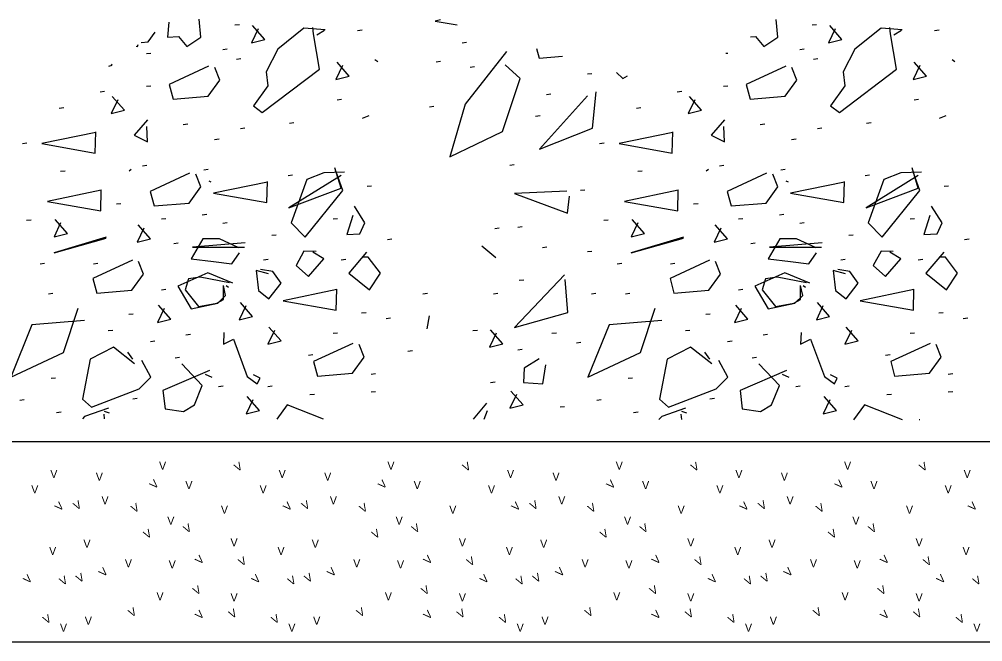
# Model space of a CAD drawing. Extents: x 997.6 to 1036.5, y 998.9 to 1022.5.
# Drawn here: x 1030.929 to 1033.336, y 1009.345 to 1010.9 of the extents above; entities that cross this region are included whole.
import ezdxf

# ---------------------------------------------------------------- set-up
doc = ezdxf.new("R2010")
doc.units = 0
doc.layers.add('Level 1', color=7, linetype='Continuous')

msp = doc.modelspace()

# ---------------------------------------------------------------- linework, layer by layer
at = {"layer": 'Level 1'}
for p, q in [((1023.8192, 1009.845), (1033.569, 1009.845)), ((1023.8192, 1009.345), (1033.569, 1009.345))]:
    msp.add_line(p, q, dxfattribs=at)
for points in [[(1031.3027, 1010.8934), (1031.2991, 1010.856)], [(1031.3823, 1010.856), (1031.3782, 1010.9003)], [(1031.4791, 1010.8867), (1031.468, 1010.8853)], [(1031.9814, 1010.8987), (1031.9682, 1010.896)], [(1031.9682, 1010.896), (1032.0236, 1010.8862)], [(1032.8243, 1010.856), (1032.8202, 1010.9)], [(1032.9211, 1010.8867), (1032.91, 1010.8853)], [(1031.251, 1010.8441), (1031.2687, 1010.8684)], [(1031.5259, 1010.8763), (1031.5093, 1010.8417), (1031.5426, 1010.85), (1031.512, 1010.8847)], [(1031.693, 1010.874), (1031.6403, 1010.8782), (1031.5751, 1010.8255), (1031.5459, 1010.7686), (1031.5501, 1010.7339), (1031.514, 1010.684), (1031.5363, 1010.6673), (1031.6791, 1010.7756), (1031.6638, 1010.8643), (1031.6624, 1010.8796)], [(1031.6722, 1010.8615), (1031.6916, 1010.8727)], [(1031.7854, 1010.8731), (1031.7743, 1010.8717)], [(1032.9679, 1010.8763), (1032.9513, 1010.8417), (1032.9846, 1010.85), (1032.954, 1010.8847)], [(1033.135, 1010.874), (1033.0823, 1010.8782), (1033.0171, 1010.8255), (1032.9879, 1010.7686), (1032.9921, 1010.7339), (1032.956, 1010.684), (1032.9783, 1010.6673), (1033.1211, 1010.7756), (1033.1058, 1010.8643), (1033.1044, 1010.8796)], [(1033.1142, 1010.8615), (1033.1336, 1010.8727)], [(1033.2274, 1010.8731), (1033.2163, 1010.8717)], [(1031.2336, 1010.8427), (1031.251, 1010.8441)], [(1031.2991, 1010.856), (1031.3268, 1010.8574)], [(1031.3268, 1010.8574), (1031.3476, 1010.8324)], [(1031.3476, 1010.8324), (1031.3823, 1010.856)], [(1032.0464, 1010.8424), (1032.0353, 1010.841)], [(1032.7565, 1010.8568), (1032.7688, 1010.8574)], [(1032.7688, 1010.8574), (1032.7896, 1010.8324)], [(1032.7896, 1010.8324), (1032.8243, 1010.856)], [(1031.2208, 1010.8333), (1031.2242, 1010.8324)], [(1031.2242, 1010.8324), (1031.2261, 1010.8372)], [(1031.2579, 1010.8152), (1031.2468, 1010.8138)], [(1031.4485, 1010.8254), (1031.4373, 1010.824)], [(1032.1461, 1010.8199), (1032.0434, 1010.6882), (1032.0046, 1010.5564), (1032.1363, 1010.6202), (1032.1808, 1010.752), (1032.1433, 1010.7867)], [(1032.2213, 1010.8273), (1032.2279, 1010.8031)], [(1032.6999, 1010.8152), (1032.6943, 1010.8144)], [(1032.8905, 1010.8254), (1032.8793, 1010.824)], [(1031.4825, 1010.8016), (1031.4714, 1010.8002)], [(1031.7369, 1010.7845), (1031.7203, 1010.7498), (1031.7536, 1010.7581), (1031.7231, 1010.7928)], [(1031.8248, 1010.7936), (1031.8178, 1010.7991)], [(1031.9818, 1010.7948), (1031.9707, 1010.7934)], [(1032.2279, 1010.8031), (1032.2868, 1010.8078)], [(1032.9245, 1010.8016), (1032.9134, 1010.8002)], [(1033.1789, 1010.7845), (1033.1623, 1010.7498), (1033.1956, 1010.7581), (1033.1651, 1010.7928)], [(1033.2668, 1010.7936), (1033.2598, 1010.7991)], [(1031.1526, 1010.7831), (1031.1614, 1010.7853)], [(1031.1614, 1010.7853), (1031.1591, 1010.7878)], [(1031.4022, 1010.7828), (1031.3037, 1010.7371), (1031.3134, 1010.701), (1031.4008, 1010.7079), (1031.4299, 1010.7482), (1031.4174, 1010.78)], [(1032.0668, 1010.7812), (1032.0558, 1010.7798)], [(1032.4217, 1010.7676), (1032.4373, 1010.752)], [(1032.8442, 1010.7828), (1032.7457, 1010.7371), (1032.7554, 1010.701), (1032.8428, 1010.7079), (1032.8719, 1010.7482), (1032.8594, 1010.78)], [(1032.3596, 1010.7642), (1032.3485, 1010.7628)], [(1032.4373, 1010.752), (1032.449, 1010.7594)], [(1031.1422, 1010.7199), (1031.1311, 1010.7185)], [(1031.2579, 1010.7335), (1031.2468, 1010.7322)], [(1032.3486, 1010.709), (1032.2293, 1010.5758), (1032.3611, 1010.6285), (1032.3708, 1010.7187)], [(1032.5842, 1010.7199), (1032.5731, 1010.7185)], [(1032.6999, 1010.7335), (1032.6888, 1010.7322)], [(1031.1753, 1010.6994), (1031.1588, 1010.6648), (1031.192, 1010.673), (1031.1615, 1010.7077)], [(1031.7343, 1010.6995), (1031.7233, 1010.6981)], [(1032.2575, 1010.7131), (1032.2463, 1010.7118)], [(1032.6173, 1010.6994), (1032.6008, 1010.6648), (1032.634, 1010.673), (1032.6035, 1010.7077)], [(1033.1763, 1010.6995), (1033.1653, 1010.6981)], [(1031.0401, 1010.6791), (1031.029, 1010.6777)], [(1031.9648, 1010.6825), (1031.9537, 1010.6811)], [(1032.4821, 1010.6791), (1032.471, 1010.6777)], [(1031.2492, 1010.6493), (1031.2158, 1010.6105), (1031.2492, 1010.5938), (1031.2478, 1010.6327)], [(1031.8025, 1010.6591), (1031.7859, 1010.6521)], [(1032.2303, 1010.6587), (1032.2192, 1010.6573)], [(1032.6912, 1010.6493), (1032.6578, 1010.6105), (1032.6912, 1010.5938), (1032.6898, 1010.6327)], [(1033.2445, 1010.6591), (1033.2279, 1010.6521)], [(1031.3498, 1010.6383), (1031.3387, 1010.6368)], [(1031.4928, 1010.628), (1031.4816, 1010.6267)], [(1031.6153, 1010.6416), (1031.6042, 1010.6403)], [(1032.7918, 1010.6383), (1032.7807, 1010.6368)], [(1032.9348, 1010.628), (1032.9236, 1010.6267)], [(1033.0573, 1010.6416), (1033.0462, 1010.6403)], [(1031.1202, 1010.6174), (1030.9856, 1010.5897), (1031.1188, 1010.5661), (1031.1202, 1010.6188)], [(1031.4281, 1010.6008), (1031.4169, 1010.5994)], [(1032.5622, 1010.6174), (1032.4276, 1010.5897), (1032.5608, 1010.5661), (1032.5622, 1010.6188)], [(1032.8701, 1010.6008), (1032.8589, 1010.5994)], [(1030.9482, 1010.5906), (1030.9371, 1010.5892)], [(1032.3902, 1010.5906), (1032.3791, 1010.5892)], [(1031.2089, 1010.5251), (1031.2033, 1010.5209)], [(1031.2477, 1010.5348), (1031.2366, 1010.5333)], [(1031.4008, 1010.5246), (1031.3898, 1010.5232)], [(1031.7332, 1010.5098), (1031.6028, 1010.4293), (1031.7332, 1010.4779), (1031.7179, 1010.5293)], [(1032.1656, 1010.5362), (1032.1545, 1010.5348)], [(1032.6509, 1010.5251), (1032.6453, 1010.5209)], [(1032.6897, 1010.5348), (1032.6786, 1010.5333)], [(1032.8428, 1010.5246), (1032.8318, 1010.5232)], [(1033.1752, 1010.5098), (1033.0448, 1010.4293), (1033.1752, 1010.4779), (1033.1599, 1010.5293)], [(1031.0435, 1010.5212), (1031.0324, 1010.5198)], [(1031.3545, 1010.516), (1031.2561, 1010.4702), (1031.2658, 1010.4342), (1031.3532, 1010.4411), (1031.3823, 1010.4813), (1031.3698, 1010.5132)], [(1031.6118, 1010.5109), (1031.6008, 1010.5095)], [(1031.7415, 1010.5182), (1031.6902, 1010.5168), (1031.6472, 1010.5001), (1031.6083, 1010.3919), (1031.643, 1010.3558), (1031.7373, 1010.4723), (1031.7207, 1010.5195)], [(1032.4855, 1010.5212), (1032.4744, 1010.5198)], [(1032.7965, 1010.516), (1032.6981, 1010.4702), (1032.7078, 1010.4342), (1032.7952, 1010.4411), (1032.8243, 1010.4813), (1032.8118, 1010.5132)], [(1033.0538, 1010.5109), (1033.0428, 1010.5095)], [(1033.1835, 1010.5182), (1033.1322, 1010.5168), (1033.0892, 1010.5001), (1033.0503, 1010.3919), (1033.085, 1010.3558), (1033.1793, 1010.4723), (1033.1627, 1010.5195)], [(1031.4087, 1010.4932), (1031.4031, 1010.4959)], [(1031.549, 1010.4935), (1031.4144, 1010.4658), (1031.5476, 1010.4423), (1031.549, 1010.4949)], [(1031.8093, 1010.4837), (1031.7981, 1010.4823)], [(1032.8507, 1010.4932), (1032.8451, 1010.4959)], [(1032.991, 1010.4935), (1032.8564, 1010.4658), (1032.9896, 1010.4423), (1032.991, 1010.4949)], [(1033.2513, 1010.4837), (1033.2401, 1010.4823)], [(1031.1338, 1010.4731), (1030.9993, 1010.4453), (1031.1324, 1010.4218), (1031.1338, 1010.4745)], [(1032.2973, 1010.471), (1032.1668, 1010.4654), (1032.2987, 1010.4155), (1032.3042, 1010.4585)], [(1032.3426, 1010.4735), (1032.3314, 1010.4721)], [(1032.5758, 1010.4731), (1032.4413, 1010.4453), (1032.5744, 1010.4218), (1032.5758, 1010.4745)], [(1031.183, 1010.4394), (1031.1719, 1010.4381)], [(1031.7623, 1010.4099), (1031.7471, 1010.3628), (1031.7803, 1010.3642), (1031.7928, 1010.3919), (1031.7665, 1010.4335)], [(1032.625, 1010.4394), (1032.6139, 1010.4381)], [(1033.2043, 1010.4099), (1033.1891, 1010.3628), (1033.2223, 1010.3642), (1033.2348, 1010.3919), (1033.2085, 1010.4335)], [(1031.3974, 1010.4123), (1031.3863, 1010.4108)], [(1032.8394, 1010.4123), (1032.8283, 1010.4108)], [(1030.9584, 1010.3986), (1030.9473, 1010.3973)], [(1031.0324, 1010.3917), (1031.0158, 1010.357), (1031.0491, 1010.3653), (1031.0186, 1010.4)], [(1031.24, 1010.3781), (1031.2234, 1010.3434), (1031.2567, 1010.3518), (1031.2262, 1010.3864)], [(1031.2953, 1010.402), (1031.2843, 1010.4007)], [(1031.4485, 1010.3918), (1031.4373, 1010.3904)], [(1031.7242, 1010.402), (1031.7131, 1010.4007)], [(1032.186, 1010.3816), (1032.1749, 1010.3803)], [(1032.4004, 1010.3986), (1032.3893, 1010.3973)], [(1032.4744, 1010.3917), (1032.4578, 1010.357), (1032.4911, 1010.3653), (1032.4606, 1010.4)], [(1032.682, 1010.3781), (1032.6654, 1010.3434), (1032.6987, 1010.3518), (1032.6682, 1010.3864)], [(1032.7373, 1010.402), (1032.7263, 1010.4007)], [(1032.8905, 1010.3918), (1032.8793, 1010.3904)], [(1033.1662, 1010.402), (1033.1551, 1010.4007)], [(1031.571, 1010.3612), (1031.5599, 1010.3598)], [(1032.1282, 1010.3782), (1032.117, 1010.3768)], [(1033.013, 1010.3612), (1033.0019, 1010.3598)], [(1031.1465, 1010.3558), (1031.0162, 1010.317), (1031.1465, 1010.3531)], [(1031.326, 1010.3408), (1031.3148, 1010.3393)], [(1031.478, 1010.3295), (1031.4294, 1010.3517), (1031.3878, 1010.3517), (1031.3587, 1010.3018), (1031.4142, 1010.2948), (1031.4599, 1010.2893), (1031.4793, 1010.317)], [(1031.4933, 1010.342), (1031.3615, 1010.3309), (1031.4918, 1010.3309)], [(1031.8603, 1010.351), (1031.8492, 1010.3496)], [(1032.1197, 1010.3045), (1032.085, 1010.3337)], [(1032.5885, 1010.3558), (1032.4582, 1010.317), (1032.5885, 1010.3531)], [(1032.768, 1010.3408), (1032.7568, 1010.3393)], [(1032.92, 1010.3295), (1032.8714, 1010.3517), (1032.8298, 1010.3517), (1032.8007, 1010.3018), (1032.8562, 1010.2948), (1032.9019, 1010.2893), (1032.9213, 1010.317)], [(1032.9353, 1010.342), (1032.8035, 1010.3309), (1032.9338, 1010.3309)], [(1033.3023, 1010.351), (1033.2912, 1010.3496)], [(1031.6708, 1010.3198), (1031.6403, 1010.3212), (1031.6208, 1010.2851), (1031.6513, 1010.2574), (1031.6902, 1010.3018), (1031.6624, 1010.3184)], [(1031.797, 1010.3184), (1031.7526, 1010.2657), (1031.8039, 1010.2241), (1031.8317, 1010.2657), (1031.8012, 1010.3059), (1031.7859, 1010.3059)], [(1032.2473, 1010.3306), (1032.2362, 1010.3292)], [(1032.3596, 1010.3203), (1032.3485, 1010.3189)], [(1033.1128, 1010.3198), (1033.0823, 1010.3212), (1033.0628, 1010.2851), (1033.0933, 1010.2574), (1033.1322, 1010.3018), (1033.1044, 1010.3184)], [(1033.239, 1010.3184), (1033.1946, 1010.2657), (1033.2459, 1010.2241), (1033.2737, 1010.2657), (1033.2432, 1010.3059), (1033.2279, 1010.3059)], [(1030.9924, 1010.2898), (1030.9813, 1010.2883)], [(1031.2116, 1010.2982), (1031.1131, 1010.2524), (1031.1228, 1010.2163), (1031.2102, 1010.2233), (1031.2393, 1010.2635), (1031.2268, 1010.2954)], [(1031.1252, 1010.2898), (1031.1141, 1010.2883)], [(1031.5506, 1010.2999), (1031.5395, 1010.2985)], [(1031.7446, 1010.2999), (1031.7335, 1010.2985)], [(1032.4344, 1010.2898), (1032.4233, 1010.2883)], [(1032.6536, 1010.2982), (1032.5551, 1010.2524), (1032.5648, 1010.2163), (1032.6522, 1010.2233), (1032.6813, 1010.2635), (1032.6688, 1010.2954)], [(1032.5672, 1010.2898), (1032.5561, 1010.2883)], [(1032.9926, 1010.2999), (1032.9815, 1010.2985)], [(1033.1866, 1010.2999), (1033.1755, 1010.2985)], [(1031.4628, 1010.2408), (1031.4003, 1010.2671), (1031.3254, 1010.2338), (1031.3587, 1010.1769), (1031.4253, 1010.1908), (1031.4447, 1010.2103), (1031.4392, 1010.2352)], [(1031.5515, 1010.2643), (1031.521, 1010.2727), (1031.5265, 1010.2227), (1031.5529, 1010.2019), (1031.5834, 1010.2408), (1031.5626, 1010.2698), (1031.5321, 1010.2754)], [(1032.2917, 1010.2616), (1032.1668, 1010.1298), (1032.3, 1010.1673), (1032.2931, 1010.2504)], [(1032.9048, 1010.2408), (1032.8423, 1010.2671), (1032.7674, 1010.2338), (1032.8007, 1010.1769), (1032.8673, 1010.1908), (1032.8867, 1010.2103), (1032.8812, 1010.2352)], [(1032.9935, 1010.2643), (1032.963, 1010.2727), (1032.9685, 1010.2227), (1032.9949, 1010.2019), (1033.0254, 1010.2408), (1033.0046, 1010.2698), (1032.9741, 1010.2754)], [(1031.4544, 1010.2421), (1031.3809, 1010.256), (1031.3518, 1010.2518), (1031.3434, 1010.2241), (1031.3768, 1010.1825), (1031.4225, 1010.1908), (1031.4392, 1010.2005), (1031.4392, 1010.2352)], [(1032.1894, 1010.2488), (1032.1783, 1010.2475)], [(1032.8964, 1010.2421), (1032.8229, 1010.256), (1032.7938, 1010.2518), (1032.7854, 1010.2241), (1032.8188, 1010.1825), (1032.8645, 1010.1908), (1032.8812, 1010.2005), (1032.8812, 1010.2352)], [(1031.0128, 1010.2148), (1031.0018, 1010.2134)], [(1031.2953, 1010.2251), (1031.2843, 1010.2237)], [(1031.4461, 1010.2352), (1031.4517, 1010.231)], [(1031.7225, 1010.2247), (1031.588, 1010.1969), (1031.7212, 1010.1733), (1031.7225, 1010.2261)], [(1031.9488, 1010.2148), (1031.9377, 1010.2134)], [(1032.1248, 1010.2148), (1032.1137, 1010.2134)], [(1032.3698, 1010.2148), (1032.3587, 1010.2134)], [(1032.4548, 1010.2148), (1032.4438, 1010.2134)], [(1032.7373, 1010.2251), (1032.7263, 1010.2237)], [(1032.8881, 1010.2352), (1032.8937, 1010.231)], [(1033.1645, 1010.2247), (1033.03, 1010.1969), (1033.1632, 1010.1733), (1033.1645, 1010.2261)], [(1031.4953, 1010.1841), (1031.4787, 1010.1494), (1031.5119, 1010.1578), (1031.4814, 1010.1924)], [(1032.9373, 1010.1841), (1032.9207, 1010.1494), (1032.9539, 1010.1578), (1032.9234, 1010.1924)], [(1031.0924, 1010.1478), (1030.9607, 1010.1368), (1030.9079, 1010.0063), (1031.0397, 1010.0673), (1031.0758, 1010.1783)], [(1031.2137, 1010.1638), (1031.2026, 1010.1624)], [(1031.2911, 1010.1773), (1031.2744, 1010.1427), (1031.3078, 1010.1509), (1031.2773, 1010.1856)], [(1031.7956, 1010.1672), (1031.7845, 1010.1658)], [(1032.5344, 1010.1478), (1032.4027, 1010.1368), (1032.3499, 1010.0063), (1032.4817, 1010.0673), (1032.5178, 1010.1783)], [(1032.6557, 1010.1638), (1032.6446, 1010.1624)], [(1032.7331, 1010.1773), (1032.7164, 1010.1427), (1032.7498, 1010.1509), (1032.7193, 1010.1856)], [(1033.2376, 1010.1672), (1033.2265, 1010.1658)], [(1031.8569, 1010.1536), (1031.8458, 1010.1522)], [(1031.9482, 1010.127), (1031.9538, 1010.1589)], [(1033.2989, 1010.1536), (1033.2878, 1010.1522)], [(1031.1626, 1010.1229), (1031.1515, 1010.1216)], [(1031.4405, 1010.1173), (1031.4392, 1010.0882), (1031.4641, 1010.1007), (1031.4988, 1010.0078), (1031.5238, 1009.9897), (1031.5307, 1010.0036), (1031.514, 1010.0119)], [(1031.5668, 1010.1228), (1031.5501, 1010.0882), (1031.5834, 1010.0965), (1031.5529, 1010.1312)], [(1031.7242, 1010.1162), (1031.7131, 1010.1148)], [(1032.0737, 1010.1229), (1032.0626, 1010.1216)], [(1032.1205, 1010.116), (1032.1038, 1010.0813), (1032.1372, 1010.0897), (1032.1066, 1010.1243)], [(1032.2711, 1010.1162), (1032.26, 1010.1148)], [(1032.6046, 1010.1229), (1032.5935, 1010.1216)], [(1032.8825, 1010.1173), (1032.8812, 1010.0882), (1032.9061, 1010.1007), (1032.9408, 1010.0078), (1032.9658, 1009.9897), (1032.9727, 1010.0036), (1032.956, 1010.0119)], [(1033.0088, 1010.1228), (1032.9921, 1010.0882), (1033.0254, 1010.0965), (1032.9949, 1010.1312)], [(1033.1662, 1010.1162), (1033.1551, 1010.1148)], [(1031.2681, 1010.0958), (1031.257, 1010.0943)], [(1031.3566, 1010.1128), (1031.3455, 1010.1113)], [(1032.3323, 1010.0923), (1032.3213, 1010.0909)], [(1032.7101, 1010.0958), (1032.699, 1010.0943)], [(1032.7986, 1010.1128), (1032.7875, 1010.1113)], [(1031.2173, 1010.0397), (1031.1645, 1010.0813), (1031.1063, 1010.0508), (1031.0868, 1009.9508), (1031.1091, 1009.9314), (1031.2283, 1009.9773), (1031.2574, 1010.0063), (1031.2353, 1010.0479)], [(1031.1992, 1010.0688), (1031.2117, 1010.0508)], [(1031.7629, 1010.0906), (1031.6644, 1010.0448), (1031.6742, 1010.0088), (1031.7615, 1010.0157), (1031.7907, 1010.0559), (1031.7782, 1010.0878)], [(1031.9113, 1010.0719), (1031.9003, 1010.0705)], [(1032.186, 1010.0753), (1032.1749, 1010.0739)], [(1032.6593, 1010.0397), (1032.6065, 1010.0813), (1032.5483, 1010.0508), (1032.5288, 1009.9508), (1032.5511, 1009.9314), (1032.6703, 1009.9773), (1032.6994, 1010.0063), (1032.6773, 1010.0479)], [(1032.6412, 1010.0688), (1032.6537, 1010.0508)], [(1033.2049, 1010.0906), (1033.1064, 1010.0448), (1033.1162, 1010.0088), (1033.2035, 1010.0157), (1033.2327, 1010.0559), (1033.2202, 1010.0878)], [(1031.3293, 1010.0549), (1031.3183, 1010.0535)], [(1031.6629, 1010.0617), (1031.6518, 1010.0603)], [(1032.2279, 1010.0521), (1032.1904, 1010.0285), (1032.1891, 1009.9925), (1032.2376, 1009.9897), (1032.2445, 1010.0368)], [(1032.7713, 1010.0549), (1032.7603, 1010.0535)], [(1033.1049, 1010.0617), (1033.0938, 1010.0603)], [(1031.4045, 1010.023), (1031.288, 1009.9731), (1031.2935, 1009.9273), (1031.3393, 1009.9203), (1031.367, 1009.937), (1031.3864, 1009.9855), (1031.3352, 1010.0397)], [(1032.8465, 1010.023), (1032.73, 1009.9731), (1032.7355, 1009.9273), (1032.7813, 1009.9203), (1032.809, 1009.937), (1032.8284, 1009.9855), (1032.7772, 1010.0397)], [(1031.0197, 1010.0038), (1031.0086, 1010.0024)], [(1031.3934, 1010.0133), (1031.41, 1010.0063)], [(1031.8194, 1010.0141), (1031.8083, 1010.0127)], [(1032.4617, 1010.0038), (1032.4506, 1010.0024)], [(1032.8354, 1010.0133), (1032.852, 1010.0063)], [(1033.2614, 1010.0141), (1033.2503, 1010.0127)], [(1031.4383, 1009.9834), (1031.4272, 1009.982)], [(1031.5608, 1009.9834), (1031.5497, 1009.982)], [(1032.1179, 1009.9936), (1032.1068, 1009.9923)], [(1032.1715, 1009.9629), (1032.1549, 1009.9283), (1032.1882, 1009.9366), (1032.1577, 1009.9713)], [(1032.8803, 1009.9834), (1032.8692, 1009.982)], [(1033.0028, 1009.9834), (1032.9917, 1009.982)], [(1030.9414, 1009.9494), (1030.9303, 1009.948)], [(1031.2238, 1009.9528), (1031.2128, 1009.9514)], [(1031.5123, 1009.9493), (1031.4957, 1009.9146), (1031.5289, 1009.9229), (1031.4984, 1009.9576)], [(1031.6663, 1009.963), (1031.6552, 1009.9616)], [(1031.8194, 1009.9698), (1031.8083, 1009.9684)], [(1032.3834, 1009.9494), (1032.3723, 1009.948)], [(1032.6658, 1009.9528), (1032.6548, 1009.9514)], [(1032.9543, 1009.9493), (1032.9377, 1009.9146), (1032.9709, 1009.9229), (1032.9404, 1009.9576)], [(1033.1083, 1009.963), (1033.0972, 1009.9616)], [(1033.2614, 1009.9698), (1033.2503, 1009.9684)], [(1031.1521, 1009.9287), (1031.0924, 1009.9078)], [(1031.5987, 1009.937), (1031.5727, 1009.9014)], [(1031.6889, 1009.9013), (1031.5987, 1009.937)], [(1032.0962, 1009.9412), (1032.0632, 1009.9008)], [(1032.0908, 1009.9008), (1032.0989, 1009.9231)], [(1032.2915, 1009.9323), (1032.2804, 1009.931)], [(1032.5941, 1009.9287), (1032.5344, 1009.9078)], [(1033.0407, 1009.937), (1033.0133, 1009.8995)], [(1033.1358, 1009.8993), (1033.0407, 1009.937)], [(1031.0333, 1009.9188), (1031.0222, 1009.9173)], [(1031.0924, 1009.9078), (1031.087, 1009.9021)], [(1031.1422, 1009.902), (1031.1409, 1009.9134)], [(1031.1548, 1009.9162), (1031.1423, 1009.9203)], [(1032.4753, 1009.9188), (1032.4642, 1009.9173)], [(1032.5344, 1009.9078), (1032.5272, 1009.9002)], [(1032.5844, 1009.9001), (1032.5829, 1009.9134)], [(1032.5968, 1009.9162), (1032.5843, 1009.9203)], [(1033.1795, 1009.8993), (1033.178, 1009.8996)]]:
    msp.add_lwpolyline(points, dxfattribs=at)

# ---------------------------------------------------------------- texts
for p in [(1031.2782, 1009.7749), (1031.8488, 1009.7749), (1032.4193, 1009.7749), (1032.9899, 1009.7749), (1031.0065, 1009.7543), (1031.1202, 1009.7475), (1031.5771, 1009.7543), (1031.6908, 1009.7475), (1032.1477, 1009.7543), (1032.2613, 1009.7475), (1032.7183, 1009.7543), (1032.8319, 1009.7475), (1033.2888, 1009.7543), (1030.9589, 1009.7159), (1031.344, 1009.7263), (1031.5295, 1009.7159), (1031.9146, 1009.7263), (1032.1001, 1009.7159), (1032.4852, 1009.7263), (1032.6707, 1009.7159), (1033.0558, 1009.7263), (1033.2413, 1009.7159), (1031.1344, 1009.6884), (1031.705, 1009.6884), (1032.2756, 1009.6884), (1032.8462, 1009.6884), (1031.4328, 1009.665), (1032.0034, 1009.665), (1032.574, 1009.665), (1033.1446, 1009.665), (1031.2988, 1009.6375), (1031.8694, 1009.6375), (1032.44, 1009.6375), (1033.0106, 1009.6375), (1031.0893, 1009.5798), (1031.4568, 1009.5832), (1031.6598, 1009.5798), (1032.0274, 1009.5832), (1032.2304, 1009.5798), (1032.598, 1009.5832), (1032.801, 1009.5798), (1033.1686, 1009.5832), (1031.0036, 1009.5619), (1031.5742, 1009.5619), (1032.1448, 1009.5619), (1032.7153, 1009.5619), (1033.2859, 1009.5619), (1031.1928, 1009.531), (1031.3023, 1009.5282), (1031.7634, 1009.531), (1031.8728, 1009.5282), (1032.334, 1009.531), (1032.4434, 1009.5282), (1032.9046, 1009.531), (1033.014, 1009.5282), (1031.2718, 1009.4486), (1031.4568, 1009.4458), (1031.8424, 1009.4486), (1032.0274, 1009.4458), (1032.413, 1009.4486), (1032.598, 1009.4458), (1032.9836, 1009.4486), (1033.1686, 1009.4458), (1031.0927, 1009.3873), (1031.6633, 1009.3873), (1032.2338, 1009.3873), (1032.8044, 1009.3873), (1031.0306, 1009.3702), (1031.6012, 1009.3702), (1032.1718, 1009.3702), (1032.7423, 1009.3702), (1033.3129, 1009.3702)]:
    msp.add_text('V', height=0.02, dxfattribs=at).set_placement(p)
for rotation, p in [(29.9221, (1031.4735, 1009.7691)), (29.9221, (1032.0441, 1009.7691)), (29.9221, (1032.6147, 1009.7691)), (29.9221, (1033.1853, 1009.7691)), (45, (1031.267, 1009.7247)), (45, (1031.8376, 1009.7247)), (45, (1032.4082, 1009.7247)), (45, (1032.9788, 1009.7247)), (45, (1031.0297, 1009.6697)), (29.9221, (1031.0715, 1009.6729)), (29.9221, (1031.2158, 1009.666)), (45, (1031.6003, 1009.6697)), (29.9221, (1031.6421, 1009.6729)), (29.9221, (1031.7864, 1009.666)), (45, (1032.1708, 1009.6697)), (29.9221, (1032.2127, 1009.6729)), (29.9221, (1032.357, 1009.666)), (45, (1032.7414, 1009.6697)), (29.9221, (1032.7833, 1009.6729)), (29.9221, (1032.9276, 1009.666)), (45, (1033.312, 1009.6697)), (29.9221, (1031.3464, 1009.6151)), (29.9221, (1031.917, 1009.6151)), (29.9221, (1032.4876, 1009.6151)), (29.9221, (1033.0582, 1009.6151)), (29.9221, (1031.2468, 1009.6013)), (29.9221, (1031.8173, 1009.6013)), (29.9221, (1032.3879, 1009.6013)), (29.9221, (1032.9585, 1009.6013)), (45, (1031.3804, 1009.5363)), (45, (1031.951, 1009.5363)), (45, (1032.5216, 1009.5363)), (45, (1033.0922, 1009.5363)), (29.9221, (1031.4838, 1009.5326)), (29.9221, (1032.0544, 1009.5326)), (29.9221, (1032.625, 1009.5326)), (29.9221, (1033.1956, 1009.5326)), (45, (1030.9507, 1009.4882)), (29.9221, (1031.0784, 1009.4914)), (45, (1031.1399, 1009.5054)), (45, (1031.5213, 1009.4882)), (29.9221, (1031.649, 1009.4914)), (45, (1031.7105, 1009.5054)), (45, (1032.0918, 1009.4882)), (29.9221, (1032.2196, 1009.4914)), (45, (1032.2811, 1009.5054)), (45, (1032.6624, 1009.4882)), (29.9221, (1032.7902, 1009.4914)), (45, (1032.8517, 1009.5054)), (45, (1033.233, 1009.4882)), (29.9221, (1031.0369, 1009.4845)), (29.9221, (1031.6075, 1009.4845)), (29.9221, (1032.1781, 1009.4845)), (29.9221, (1032.7487, 1009.4845)), (29.9221, (1033.3193, 1009.4845)), (29.9221, (1031.3704, 1009.4605)), (29.9221, (1031.941, 1009.4605)), (29.9221, (1032.5116, 1009.4605)), (29.9221, (1033.0822, 1009.4605)), (29.9221, (1031.2089, 1009.4055)), (45, (1031.3804, 1009.3989)), (29.9221, (1031.4598, 1009.4021)), (29.9221, (1031.7795, 1009.4055)), (45, (1031.951, 1009.3989)), (29.9221, (1032.0303, 1009.4021)), (29.9221, (1032.3501, 1009.4055)), (45, (1032.5216, 1009.3989)), (29.9221, (1032.6009, 1009.4021)), (29.9221, (1032.9207, 1009.4055)), (45, (1033.0922, 1009.3989)), (29.9221, (1033.1715, 1009.4021)), (29.9221, (1030.9957, 1009.3883)), (29.9221, (1031.5663, 1009.3883)), (29.9221, (1032.1368, 1009.3883)), (29.9221, (1032.7074, 1009.3883)), (29.9221, (1033.278, 1009.3883))]:
    msp.add_text('V', height=0.02, rotation=rotation, dxfattribs=at).set_placement(p)

doc.saveas('drawing.dxf')
